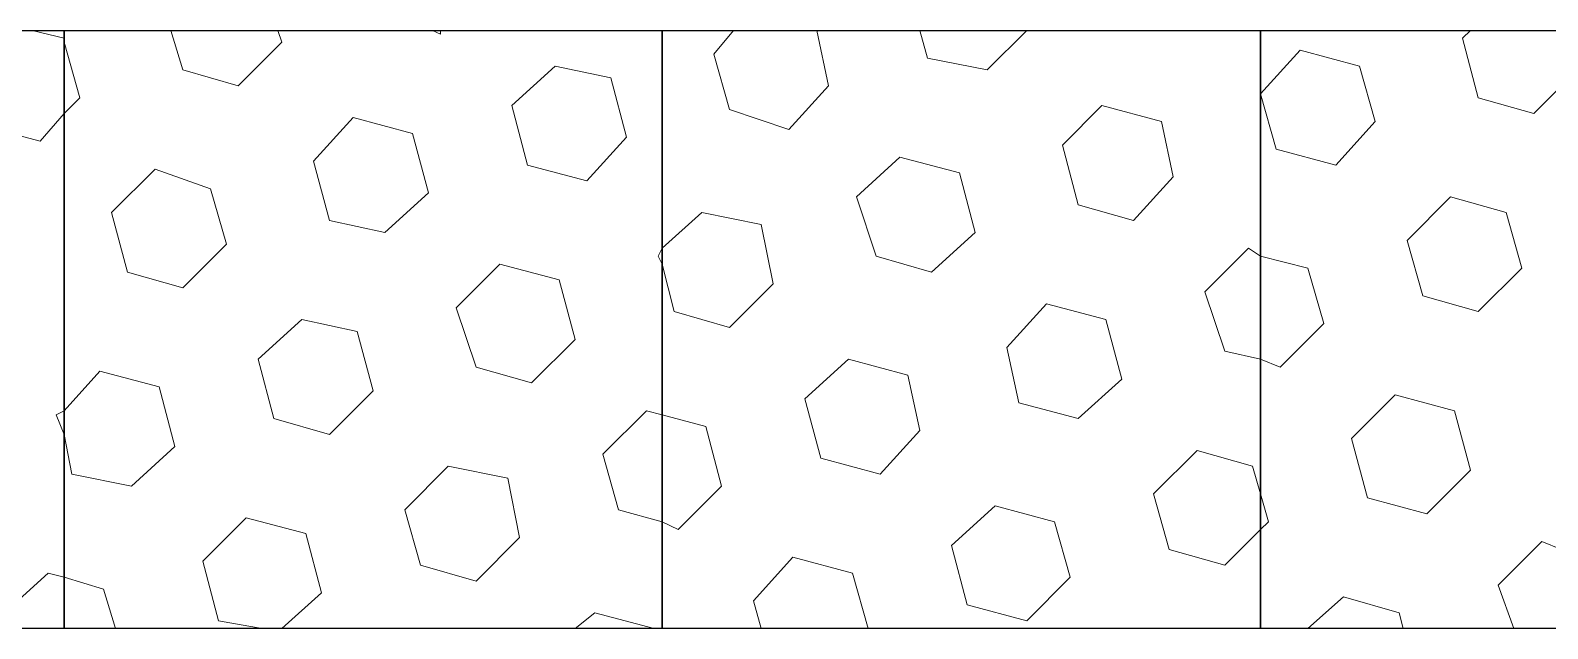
# Model space of a CAD drawing. Header units: millimetres. Extents: x 2928 to 3112, y 1220 to 1280.
# Drawn here: x 3096.833 to 3098.1, y 1262.738 to 1263.237 of the extents above; entities that cross this region are included whole.
import ezdxf

# ---------------------------------------------------------------- set-up
doc = ezdxf.new("R2010")
doc.units = ezdxf.units.MM

msp = doc.modelspace()

# ---------------------------------------------------------------- linework, layer by layer
at = {"color": 7, "linetype": 'Continuous', "lineweight": -2, "true_color": 0x000007}
for points in [[(3096.3587, 1263.23736), (3096.86151, 1263.23736), (3096.86151, 1262.73786), (3096.3587, 1262.73786)], [(3096.86151, 1263.23736), (3097.36101, 1263.23736), (3097.36101, 1262.73786), (3096.86151, 1262.73786)], [(3097.36101, 1263.23736), (3097.86052, 1263.23736), (3097.86052, 1262.73786), (3097.36101, 1262.73786)], [(3097.86052, 1263.23736), (3098.36002, 1263.23736), (3098.36002, 1262.73786), (3097.86052, 1262.73786)]]:
    msp.add_lwpolyline(points, close=True, dxfattribs=at)
at = {"color": 9, "linetype": 'Continuous', "lineweight": 5, "true_color": 0xbababa}
for points in [[(3096.86151, 1263.23075), (3096.83505, 1263.23736), (3096.83505, 1263.23736)], [(3096.86151, 1263.22744), (3096.86151, 1263.23075), (3096.86151, 1263.23075)], [(3096.96075, 1263.20428), (3096.95083, 1263.23736), (3096.95083, 1263.23736)], [(3097.04345, 1263.22744), (3097.04014, 1263.23736), (3097.04014, 1263.23736)], [(3097.17577, 1263.23405), (3097.16915, 1263.23736), (3097.16915, 1263.23736)], [(3097.17577, 1263.23405), (3097.17577, 1263.23736), (3097.17577, 1263.23736)], [(3097.40402, 1263.21751), (3097.42056, 1263.23736), (3097.42056, 1263.23736)], [(3097.49995, 1263.19105), (3097.49003, 1263.23736), (3097.49003, 1263.23736)], [(3097.58265, 1263.21421), (3097.57603, 1263.23736), (3097.57603, 1263.23736)], [(3097.63227, 1263.20428), (3097.66535, 1263.23736), (3097.66535, 1263.23736)], [(3098.02923, 1263.23075), (3098.03584, 1263.23736), (3098.03584, 1263.23736)], [(3098.04246, 1263.18113), (3098.02923, 1263.23075), (3098.02923, 1263.23075)], [(3096.87474, 1263.18113), (3096.86151, 1263.22744), (3096.86151, 1263.22744)], [(3097.00706, 1263.19105), (3097.04345, 1263.22744), (3097.04345, 1263.22744)], [(3097.86052, 1263.18443), (3097.8936, 1263.22082), (3097.8936, 1263.22082)], [(3097.94322, 1263.20759), (3097.8936, 1263.22082), (3097.8936, 1263.22082)], [(3097.23531, 1263.17451), (3097.2717, 1263.20759), (3097.2717, 1263.20759)], [(3097.31801, 1263.19767), (3097.2717, 1263.20759), (3097.2717, 1263.20759)], [(3097.41725, 1263.1712), (3097.40402, 1263.21751), (3097.40402, 1263.21751)], [(3097.63227, 1263.20428), (3097.58265, 1263.21421), (3097.58265, 1263.21421)], [(3097.95645, 1263.16128), (3097.94322, 1263.20759), (3097.94322, 1263.20759)], [(3097.00706, 1263.19105), (3096.96075, 1263.20428), (3096.96075, 1263.20428)], [(3097.33124, 1263.14805), (3097.31801, 1263.19767), (3097.31801, 1263.19767)], [(3096.86151, 1263.16789), (3096.87474, 1263.18113), (3096.87474, 1263.18113)], [(3097.46687, 1263.15466), (3097.49995, 1263.19105), (3097.49995, 1263.19105)], [(3097.86052, 1263.18443), (3097.86052, 1263.18774), (3097.86052, 1263.18774)], [(3097.87375, 1263.13812), (3097.86052, 1263.18443), (3097.86052, 1263.18443)], [(3098.08877, 1263.16789), (3098.04246, 1263.18113), (3098.04246, 1263.18113)], [(3098.08877, 1263.16789), (3098.11193, 1263.19105), (3098.11193, 1263.19105)], [(3096.84166, 1263.14474), (3096.86151, 1263.16789), (3096.86151, 1263.16789)], [(3097.24854, 1263.12489), (3097.23531, 1263.17451), (3097.23531, 1263.17451)], [(3097.46687, 1263.15466), (3097.41725, 1263.1712), (3097.41725, 1263.1712)], [(3097.69512, 1263.14143), (3097.7282, 1263.17451), (3097.7282, 1263.17451)], [(3097.77782, 1263.16128), (3097.7282, 1263.17451), (3097.7282, 1263.17451)], [(3096.84166, 1263.14474), (3096.79204, 1263.15797), (3096.79204, 1263.15797)], [(3097.06991, 1263.1282), (3097.10299, 1263.16459), (3097.10299, 1263.16459)], [(3097.15261, 1263.15135), (3097.10299, 1263.16459), (3097.10299, 1263.16459)], [(3097.78774, 1263.11497), (3097.77782, 1263.16128), (3097.77782, 1263.16128)], [(3097.92337, 1263.12489), (3097.95645, 1263.16128), (3097.95645, 1263.16128)], [(3097.16584, 1263.10173), (3097.15261, 1263.15135), (3097.15261, 1263.15135)], [(3097.29816, 1263.11166), (3097.33124, 1263.14805), (3097.33124, 1263.14805)], [(3097.52311, 1263.09843), (3097.55949, 1263.13151), (3097.55949, 1263.13151)], [(3097.60911, 1263.11827), (3097.55949, 1263.13151), (3097.55949, 1263.13151)], [(3097.70835, 1263.09181), (3097.69512, 1263.14143), (3097.69512, 1263.14143)], [(3097.92337, 1263.12489), (3097.87375, 1263.13812), (3097.87375, 1263.13812)], [(3096.90121, 1263.08519), (3096.93759, 1263.12158), (3096.93759, 1263.12158)], [(3096.98391, 1263.10504), (3096.93759, 1263.12158), (3096.93759, 1263.12158)], [(3097.08314, 1263.07858), (3097.06991, 1263.1282), (3097.06991, 1263.1282)], [(3097.29816, 1263.11166), (3097.24854, 1263.12489), (3097.24854, 1263.12489)], [(3097.62235, 1263.06865), (3097.60911, 1263.11827), (3097.60911, 1263.11827)], [(3096.99714, 1263.05873), (3096.98391, 1263.10504), (3096.98391, 1263.10504)], [(3097.75466, 1263.07858), (3097.78774, 1263.11497), (3097.78774, 1263.11497)], [(3097.12946, 1263.06865), (3097.16584, 1263.10173), (3097.16584, 1263.10173)], [(3097.53965, 1263.04881), (3097.52311, 1263.09843), (3097.52311, 1263.09843)], [(3097.75466, 1263.07858), (3097.70835, 1263.09181), (3097.70835, 1263.09181)], [(3097.98291, 1263.06204), (3098.0193, 1263.09843), (3098.0193, 1263.09843)], [(3098.06561, 1263.08519), (3098.0193, 1263.09843), (3098.0193, 1263.09843)], [(3096.91444, 1263.03558), (3096.90121, 1263.08519), (3096.90121, 1263.08519)], [(3097.12946, 1263.06865), (3097.08314, 1263.07858), (3097.08314, 1263.07858)], [(3097.36101, 1263.05542), (3097.39409, 1263.08519), (3097.39409, 1263.08519)], [(3097.44371, 1263.07527), (3097.39409, 1263.08519), (3097.39409, 1263.08519)], [(3098.07885, 1263.03888), (3098.06561, 1263.08519), (3098.06561, 1263.08519)], [(3097.45364, 1263.02565), (3097.44371, 1263.07527), (3097.44371, 1263.07527)], [(3097.58596, 1263.03558), (3097.62235, 1263.06865), (3097.62235, 1263.06865)], [(3096.96075, 1263.02234), (3096.99714, 1263.05873), (3096.99714, 1263.05873)], [(3097.35771, 1263.04881), (3097.36101, 1263.05542), (3097.36101, 1263.05542)], [(3097.81421, 1263.01904), (3097.8506, 1263.05542), (3097.8506, 1263.05542)], [(3097.86052, 1263.04881), (3097.8506, 1263.05542), (3097.8506, 1263.05542)], [(3097.99615, 1263.01573), (3097.98291, 1263.06204), (3097.98291, 1263.06204)], [(3097.189, 1263.0058), (3097.22539, 1263.04219), (3097.22539, 1263.04219)], [(3097.27501, 1263.02896), (3097.22539, 1263.04219), (3097.22539, 1263.04219)], [(3097.36101, 1263.04219), (3097.35771, 1263.04881), (3097.35771, 1263.04881)], [(3097.37094, 1263.0025), (3097.36101, 1263.04219), (3097.36101, 1263.04219)], [(3097.58596, 1263.03558), (3097.53965, 1263.04881), (3097.53965, 1263.04881)], [(3097.90022, 1263.03888), (3097.86052, 1263.04881), (3097.86052, 1263.04881)], [(3096.96075, 1263.02234), (3096.91444, 1263.03558), (3096.91444, 1263.03558)], [(3097.28824, 1262.97934), (3097.27501, 1263.02896), (3097.27501, 1263.02896)], [(3097.91345, 1262.99257), (3097.90022, 1263.03888), (3097.90022, 1263.03888)], [(3098.04246, 1263.0025), (3098.07885, 1263.03888), (3098.07885, 1263.03888)], [(3097.41725, 1262.98926), (3097.45364, 1263.02565), (3097.45364, 1263.02565)], [(3097.83075, 1262.96942), (3097.81421, 1263.01904), (3097.81421, 1263.01904)], [(3098.04246, 1263.0025), (3097.99615, 1263.01573), (3097.99615, 1263.01573)], [(3097.20554, 1262.95618), (3097.189, 1263.0058), (3097.189, 1263.0058)], [(3097.41725, 1262.98926), (3097.37094, 1263.0025), (3097.37094, 1263.0025)], [(3097.64881, 1262.97272), (3097.68189, 1263.00911), (3097.68189, 1263.00911)], [(3097.73151, 1262.99588), (3097.68189, 1263.00911), (3097.68189, 1263.00911)], [(3097.0236, 1262.9628), (3097.05999, 1262.99588), (3097.05999, 1262.99588)], [(3097.1063, 1262.98596), (3097.05999, 1262.99588), (3097.05999, 1262.99588)], [(3097.74474, 1262.94626), (3097.73151, 1262.99588), (3097.73151, 1262.99588)], [(3097.87706, 1262.95618), (3097.91345, 1262.99257), (3097.91345, 1262.99257)], [(3097.11953, 1262.93634), (3097.1063, 1262.98596), (3097.1063, 1262.98596)], [(3097.25185, 1262.94295), (3097.28824, 1262.97934), (3097.28824, 1262.97934)], [(3097.65873, 1262.92641), (3097.64881, 1262.97272), (3097.64881, 1262.97272)], [(3097.86052, 1262.9628), (3097.83075, 1262.96942), (3097.83075, 1262.96942)], [(3096.86151, 1262.9198), (3096.89128, 1262.95288), (3096.89128, 1262.95288)], [(3096.9409, 1262.93964), (3096.89128, 1262.95288), (3096.89128, 1262.95288)], [(3097.03683, 1262.91318), (3097.0236, 1262.9628), (3097.0236, 1262.9628)], [(3097.25185, 1262.94295), (3097.20554, 1262.95618), (3097.20554, 1262.95618)], [(3097.4801, 1262.92972), (3097.51649, 1262.9628), (3097.51649, 1262.9628)], [(3097.56611, 1262.94957), (3097.51649, 1262.9628), (3097.51649, 1262.9628)], [(3097.87706, 1262.95618), (3097.86052, 1262.9628), (3097.86052, 1262.9628)], [(3096.95413, 1262.89002), (3096.9409, 1262.93964), (3096.9409, 1262.93964)], [(3097.57603, 1262.90326), (3097.56611, 1262.94957), (3097.56611, 1262.94957)], [(3097.70835, 1262.91318), (3097.74474, 1262.94626), (3097.74474, 1262.94626)], [(3097.08314, 1262.89995), (3097.11953, 1262.93634), (3097.11953, 1262.93634)], [(3097.49333, 1262.8801), (3097.4801, 1262.92972), (3097.4801, 1262.92972)], [(3097.70835, 1262.91318), (3097.65873, 1262.92641), (3097.65873, 1262.92641)], [(3097.9366, 1262.89664), (3097.97299, 1262.93303), (3097.97299, 1262.93303)], [(3098.02261, 1262.9198), (3097.97299, 1262.93303), (3097.97299, 1262.93303)], [(3096.85489, 1262.91649), (3096.86151, 1262.9198), (3096.86151, 1262.9198)], [(3096.86151, 1262.89995), (3096.85489, 1262.91649), (3096.85489, 1262.91649)], [(3097.3114, 1262.88341), (3097.34778, 1262.9198), (3097.34778, 1262.9198)], [(3097.36101, 1262.91649), (3097.34778, 1262.9198), (3097.34778, 1262.9198)], [(3097.3974, 1262.90656), (3097.36101, 1262.91649), (3097.36101, 1262.91649)], [(3098.03584, 1262.87018), (3098.02261, 1262.9198), (3098.02261, 1262.9198)], [(3097.08314, 1262.89995), (3097.03683, 1262.91318), (3097.03683, 1262.91318)], [(3097.41063, 1262.85694), (3097.3974, 1262.90656), (3097.3974, 1262.90656)], [(3097.54295, 1262.86687), (3097.57603, 1262.90326), (3097.57603, 1262.90326)], [(3096.86813, 1262.86687), (3096.86151, 1262.89995), (3096.86151, 1262.89995)], [(3096.91775, 1262.85694), (3096.95413, 1262.89002), (3096.95413, 1262.89002)], [(3097.94983, 1262.84702), (3097.9366, 1262.89664), (3097.9366, 1262.89664)], [(3097.32463, 1262.8371), (3097.3114, 1262.88341), (3097.3114, 1262.88341)], [(3097.54295, 1262.86687), (3097.49333, 1262.8801), (3097.49333, 1262.8801)], [(3097.7712, 1262.85033), (3097.80759, 1262.88672), (3097.80759, 1262.88672)], [(3097.8539, 1262.87348), (3097.80759, 1262.88672), (3097.80759, 1262.88672)], [(3096.91775, 1262.85694), (3096.86813, 1262.86687), (3096.86813, 1262.86687)], [(3097.146, 1262.8371), (3097.18238, 1262.87348), (3097.18238, 1262.87348)], [(3097.232, 1262.86356), (3097.18238, 1262.87348), (3097.18238, 1262.87348)], [(3097.24193, 1262.81394), (3097.232, 1262.86356), (3097.232, 1262.86356)], [(3097.86052, 1262.85033), (3097.8539, 1262.87348), (3097.8539, 1262.87348)], [(3097.99945, 1262.83379), (3098.03584, 1262.87018), (3098.03584, 1262.87018)], [(3097.37425, 1262.82056), (3097.41063, 1262.85694), (3097.41063, 1262.85694)], [(3097.78444, 1262.80402), (3097.7712, 1262.85033), (3097.7712, 1262.85033)], [(3097.86714, 1262.82717), (3097.86052, 1262.85033), (3097.86052, 1262.85033)], [(3097.6025, 1262.80732), (3097.63889, 1262.8404), (3097.63889, 1262.8404)], [(3097.6885, 1262.82717), (3097.63889, 1262.8404), (3097.63889, 1262.8404)], [(3097.99945, 1262.83379), (3097.94983, 1262.84702), (3097.94983, 1262.84702)], [(3096.97729, 1262.79409), (3097.01368, 1262.83048), (3097.01368, 1262.83048)], [(3097.0633, 1262.81725), (3097.01368, 1262.83048), (3097.01368, 1262.83048)], [(3097.15923, 1262.79078), (3097.146, 1262.8371), (3097.146, 1262.8371)], [(3097.36101, 1262.82717), (3097.32463, 1262.8371), (3097.32463, 1262.8371)], [(3097.37425, 1262.82056), (3097.36101, 1262.82717), (3097.36101, 1262.82717)], [(3097.70174, 1262.78086), (3097.6885, 1262.82717), (3097.6885, 1262.82717)], [(3097.86052, 1262.82056), (3097.86714, 1262.82717), (3097.86714, 1262.82717)], [(3097.07653, 1262.76763), (3097.0633, 1262.81725), (3097.0633, 1262.81725)], [(3097.20554, 1262.77755), (3097.24193, 1262.81394), (3097.24193, 1262.81394)], [(3097.83075, 1262.79078), (3097.86052, 1262.82056), (3097.86052, 1262.82056)], [(3097.61573, 1262.75771), (3097.6025, 1262.80732), (3097.6025, 1262.80732)], [(3097.83075, 1262.79078), (3097.78444, 1262.80402), (3097.78444, 1262.80402)], [(3098.059, 1262.77425), (3098.09539, 1262.81063), (3098.09539, 1262.81063)], [(3098.11193, 1262.80402), (3098.09539, 1262.81063), (3098.09539, 1262.81063)], [(3096.99052, 1262.74447), (3096.97729, 1262.79409), (3096.97729, 1262.79409)], [(3097.20554, 1262.77755), (3097.15923, 1262.79078), (3097.15923, 1262.79078)], [(3097.4371, 1262.76101), (3097.47018, 1262.7974), (3097.47018, 1262.7974)], [(3097.5198, 1262.78417), (3097.47018, 1262.7974), (3097.47018, 1262.7974)], [(3096.81189, 1262.75109), (3096.84828, 1262.78417), (3096.84828, 1262.78417)], [(3096.86151, 1262.78086), (3096.84828, 1262.78417), (3096.84828, 1262.78417)], [(3096.89459, 1262.77094), (3096.86151, 1262.78086), (3096.86151, 1262.78086)], [(3097.53303, 1262.73786), (3097.5198, 1262.78417), (3097.5198, 1262.78417)], [(3097.66535, 1262.74447), (3097.70174, 1262.78086), (3097.70174, 1262.78086)], [(3098.07223, 1262.73786), (3098.059, 1262.77425), (3098.059, 1262.77425)], [(3096.90451, 1262.73786), (3096.89459, 1262.77094), (3096.89459, 1262.77094)], [(3097.04345, 1262.73786), (3097.07653, 1262.76763), (3097.07653, 1262.76763)], [(3097.90022, 1262.73786), (3097.92999, 1262.76432), (3097.92999, 1262.76432)], [(3097.9763, 1262.75109), (3097.92999, 1262.76432), (3097.92999, 1262.76432)], [(3097.28824, 1262.73786), (3097.30478, 1262.75109), (3097.30478, 1262.75109)], [(3097.3544, 1262.73786), (3097.30478, 1262.75109), (3097.30478, 1262.75109)], [(3097.44371, 1262.73786), (3097.4371, 1262.76101), (3097.4371, 1262.76101)], [(3097.66535, 1262.74447), (3097.61573, 1262.75771), (3097.61573, 1262.75771)], [(3097.97961, 1262.73786), (3097.9763, 1262.75109), (3097.9763, 1262.75109)], [(3097.02691, 1262.73786), (3096.99052, 1262.74447), (3096.99052, 1262.74447)]]:
    msp.add_lwpolyline(points, dxfattribs=at)
for points in [[(3097.86052, 1263.18443), (3097.86052, 1263.18443)], [(3097.3544, 1262.73786), (3097.3544, 1262.73786)]]:
    msp.add_lwpolyline(points, close=True, dxfattribs=at)

doc.saveas('drawing.dxf')
